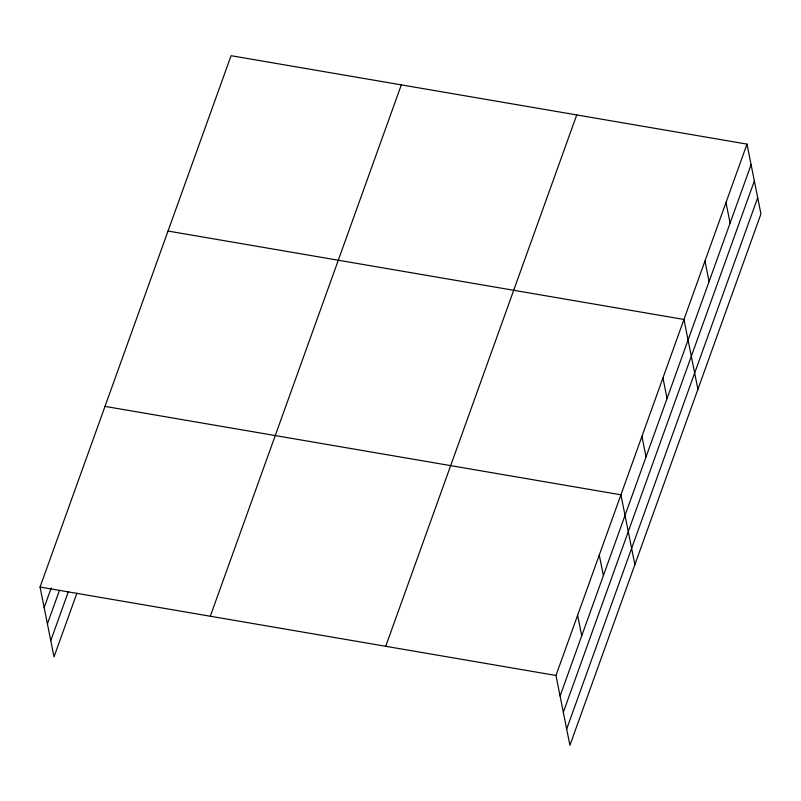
<?xml version="1.0" encoding="UTF-8"?>
<svg xmlns="http://www.w3.org/2000/svg" width="801" height="801" viewBox="0 0 801 801"><rect width="100%" height="100%" fill="white"/><g stroke="black" fill="none" stroke-linecap="round" stroke-linejoin="round"><path stroke-width="1.2" d="M76.906 593.191L54.007 656.89L40.05 587.053L231.078 55.7L746.993 144.11L760.95 213.947L569.922 745.3L555.974 675.473L746.993 144.11M44.155 607.609L51.234 587.924M47.409 623.869L59.484 590.287M50.753 640.63L68.245 591.989M210.303 616.229L401.331 84.876M385.722 646.297L576.74 114.933M560.079 696.029L751.108 164.666M563.323 712.289L754.352 180.926M566.677 729.04L757.696 197.687M168.04 231.048L683.954 319.459L697.911 389.296M105.001 406.387L620.915 494.808L634.873 564.645M40.05 587.053L555.974 675.473M725.986 202.563L730.091 223.119M704.97 261.006L709.075 281.572M662.948 377.912L667.053 398.467M641.931 436.355L646.037 456.92M599.268 555.033L603.373 575.589M577.621 615.248L581.726 635.804"/></g></svg>
